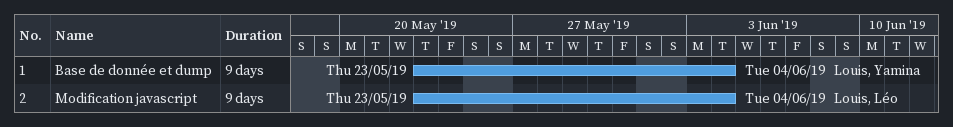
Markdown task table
| ID | Task | Duration | Start | Finish | Resources |
|---|---|---|---|---|---|
| 1 | Base de donnée et dump | 9d | 2019-05-23 | 2019-06-04 | Louis, Yamina |
| 2 | Modification javascript | 9d | 2019-05-23 | 2019-06-04 | Louis, Léo |
